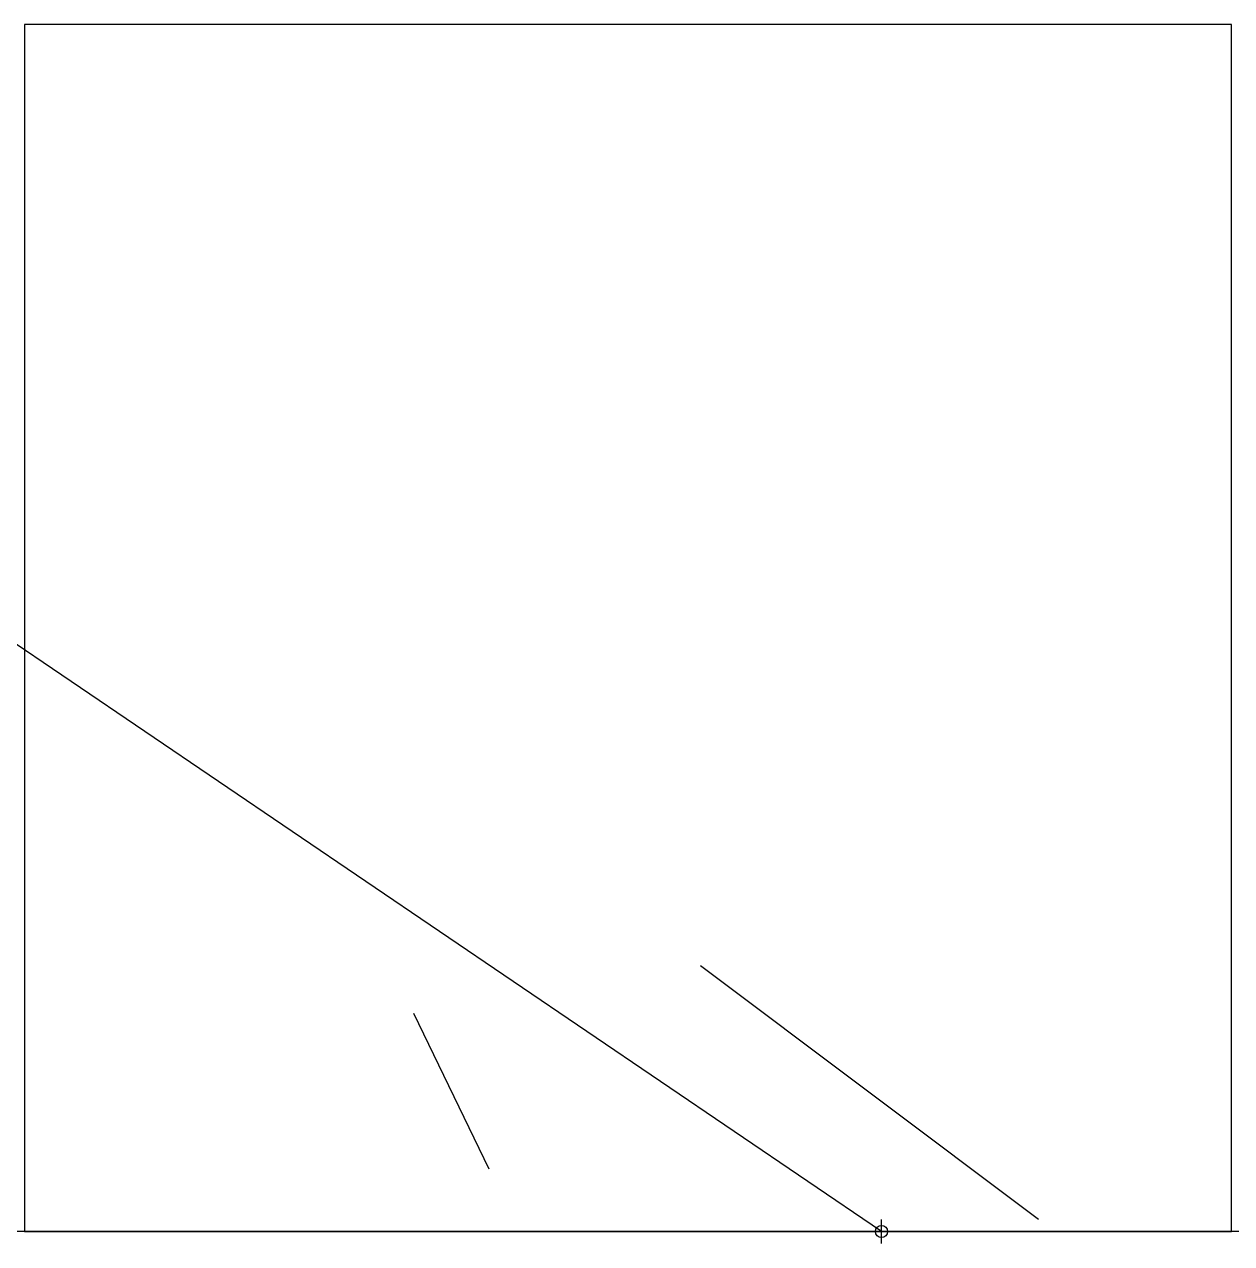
# Model space of a CAD drawing. Header units: millimetres. Extents: x 0 to 100, y -1 to 100.
import ezdxf

# ---------------------------------------------------------------- set-up
doc = ezdxf.new("R2010")
doc.units = ezdxf.units.MM
doc.header["$PDMODE"] = 34

msp = doc.modelspace()

# ---------------------------------------------------------------- linework, layer by layer
at = {"color": 3}
for p, q in [((100, 100), (0, 100)), ((0, 100), (0, 0)), ((100, 0), (100, 100)), ((0, 0), (100, 0))]:
    msp.add_line(p, q, dxfattribs=at)
at = {"color": 4}
msp.add_line((84, 1, 26), (56, 22, 41), dxfattribs=at)
at = {"extrusion": (0.525865, 0.774959, 0.350577)}
msp.add_line((38.5, 5.16, 37.34), (32.26, 18.07, 18.17), dxfattribs=at)
at = {"color": 1}
for p, q in [((0, 0), (100, 0)), ((100, 0, 100), (0, 0, 100)), ((0, 0, 100), (0, 0)), ((20, 0, 10), (35, 0, 35)), ((100, 0), (100, 0, 100))]:
    msp.add_line(p, q, dxfattribs=at)
msp.add_xline((71, 0), (-0.5547, 0, 0.83205))
msp.add_ray((71, 0), (-0.827476, 0.561501))
msp.add_point((71, 0))

doc.saveas('drawing.dxf')
